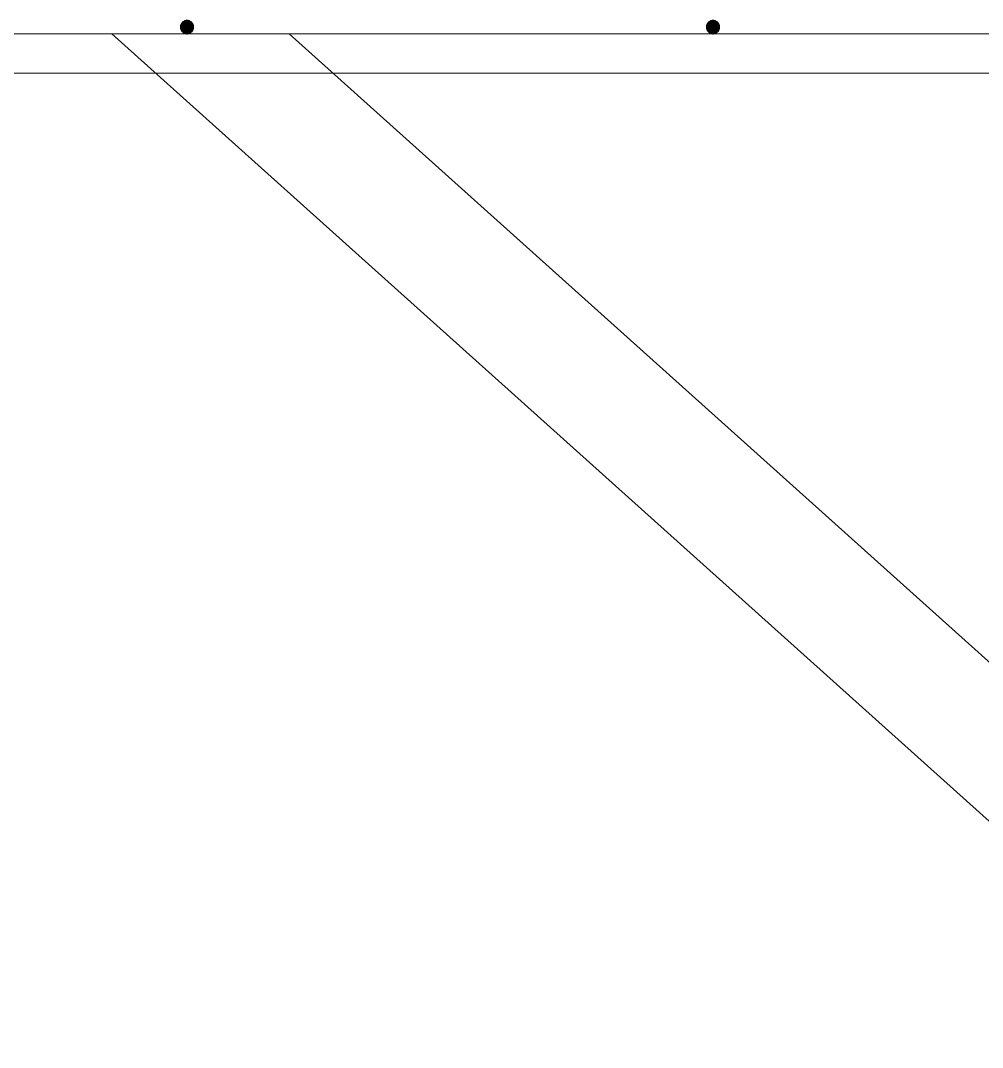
# Model space of a CAD drawing. Header units: centimetres. Extents: x 402 to 3875, y 442 to 2267.
# Drawn here: x 1941 to 2306.8, y 1688.1 to 2078.7 of the extents above; entities that cross this region are included whole.
import ezdxf

# ---------------------------------------------------------------- set-up
doc = ezdxf.new("R2010")
doc.units = ezdxf.units.CM
doc.layers.add('Columns of the Existing Mesh Walls', color=250, linetype='Continuous')
doc.layers.add('Drain', color=250, linetype='Continuous')

# ---------------------------------------------------------------- blocks, each defined once
blk = doc.blocks.new('Group_1')
at = {"layer": 'Columns of the Existing Mesh Walls', "lineweight": 20}
for p, q in [((61.6, 1804.27, 190), (61.06, 1803.46, 190)), ((61.6, 1804.27), (61.06, 1803.46)), ((61.06, 1803.46), (61.6, 1804.27, 190)), ((61.67, 1804.33, 190), (61.53, 1804.2, 190)), ((62.41, 1804.81, 190), (61.6, 1804.27, 190)), ((62.41, 1804.81), (61.6, 1804.27)), ((61.6, 1804.27), (62.41, 1804.81, 190)), ((61.6, 1804.27, 190), (61.6, 1804.27)), ((61.81, 1804.45, 190), (61.67, 1804.33, 190)), ((61.96, 1804.57, 190), (61.81, 1804.45, 190)), ((62.12, 1804.67, 190), (61.96, 1804.57, 190)), ((62.28, 1804.75, 190), (62.12, 1804.67, 190)), ((62.45, 1804.83, 190), (62.28, 1804.75, 190)), ((63.37, 1805, 190), (62.41, 1804.81, 190)), ((63.37, 1805), (62.41, 1804.81)), ((62.41, 1804.81), (63.37, 1805, 190)), ((62.41, 1804.81, 190), (62.41, 1804.81)), ((62.63, 1804.89, 190), (62.45, 1804.83, 190)), ((62.81, 1804.94, 190), (62.63, 1804.89, 190)), ((62.99, 1804.97, 190), (62.81, 1804.94, 190)), ((63.18, 1804.99, 190), (62.99, 1804.97, 190)), ((63.37, 1805, 190), (63.18, 1804.99, 190)), ((64.32, 1804.81, 190), (63.37, 1805, 190)), ((63.37, 1805, 190), (63.37, 1805)), ((64.32, 1804.81), (63.37, 1805)), ((63.37, 1805), (64.32, 1804.81, 190)), ((63.55, 1804.99, 190), (63.37, 1805, 190)), ((63.74, 1804.97, 190), (63.55, 1804.99, 190)), ((63.92, 1804.94, 190), (63.74, 1804.97, 190)), ((64.1, 1804.89, 190), (63.92, 1804.94, 190)), ((64.28, 1804.83, 190), (64.1, 1804.89, 190)), ((64.45, 1804.75, 190), (64.28, 1804.83, 190)), ((65.13, 1804.27, 190), (64.32, 1804.81, 190)), ((65.13, 1804.27), (64.32, 1804.81)), ((64.32, 1804.81), (65.13, 1804.27, 190)), ((64.32, 1804.81, 190), (64.32, 1804.81)), ((64.62, 1804.67, 190), (64.45, 1804.75, 190)), ((64.77, 1804.57, 190), (64.62, 1804.67, 190)), ((64.93, 1804.45, 190), (64.77, 1804.57, 190)), ((65.07, 1804.33, 190), (64.93, 1804.45, 190)), ((65.2, 1804.2, 190), (65.07, 1804.33, 190)), ((65.68, 1803.46, 190), (65.13, 1804.27, 190)), ((65.13, 1804.27, 190), (65.13, 1804.27)), ((65.68, 1803.46), (65.13, 1804.27)), ((65.13, 1804.27), (65.68, 1803.46, 190)), ((61.06, 1803.46, 190), (60.87, 1802.5, 190)), ((61.06, 1803.46), (60.87, 1802.5)), ((60.87, 1802.5), (61.06, 1803.46, 190)), ((60.89, 1802.87, 190), (60.87, 1802.69, 190)), ((60.87, 1802.69, 190), (60.87, 1802.5, 190)), ((60.87, 1802.5, 190), (61.06, 1801.54, 190)), ((60.87, 1802.5, 190), (60.87, 1802.5)), ((60.87, 1802.5), (61.06, 1801.54)), ((61.06, 1801.54), (60.87, 1802.5, 190)), ((60.87, 1802.5, 190), (60.87, 1802.31, 190)), ((60.87, 1802.31, 190), (60.89, 1802.13, 190)), ((60.93, 1803.06, 190), (60.89, 1802.87, 190)), ((60.89, 1802.13, 190), (60.93, 1801.94, 190)), ((60.98, 1803.24, 190), (60.93, 1803.06, 190)), ((60.93, 1801.94, 190), (60.98, 1801.76, 190)), ((61.04, 1803.41, 190), (60.98, 1803.24, 190)), ((60.98, 1801.76, 190), (61.04, 1801.59, 190)), ((61.11, 1803.58, 190), (61.04, 1803.41, 190)), ((61.04, 1801.59, 190), (61.11, 1801.42, 190)), ((61.06, 1803.46, 190), (61.06, 1803.46)), ((61.06, 1801.54, 190), (61.6, 1800.73, 190)), ((61.06, 1801.54, 190), (61.06, 1801.54)), ((61.06, 1801.54), (61.6, 1800.73)), ((61.6, 1800.73), (61.06, 1801.54, 190)), ((61.2, 1803.75, 190), (61.11, 1803.58, 190)), ((61.11, 1801.42, 190), (61.2, 1801.25, 190)), ((61.3, 1803.91, 190), (61.2, 1803.75, 190)), ((61.2, 1801.25, 190), (61.3, 1801.09, 190)), ((61.41, 1804.06, 190), (61.3, 1803.91, 190)), ((61.3, 1801.09, 190), (61.41, 1800.94, 190)), ((61.53, 1804.2, 190), (61.41, 1804.06, 190)), ((61.41, 1800.94, 190), (61.53, 1800.8, 190)), ((61.53, 1800.8, 190), (61.67, 1800.67, 190)), ((61.6, 1800.73, 190), (62.41, 1800.19, 190)), ((61.6, 1800.73, 190), (61.6, 1800.73)), ((61.6, 1800.73), (62.41, 1800.19)), ((62.41, 1800.19), (61.6, 1800.73, 190)), ((61.67, 1800.67, 190), (61.81, 1800.55, 190)), ((61.81, 1800.55, 190), (61.96, 1800.43, 190)), ((61.96, 1800.43, 190), (62.12, 1800.33, 190)), ((62.12, 1800.33, 190), (62.28, 1800.25, 190)), ((64.32, 1800.19, 190), (65.13, 1800.73, 190)), ((64.32, 1800.19), (65.13, 1800.73)), ((65.13, 1800.73), (64.32, 1800.19, 190)), ((64.45, 1800.25, 190), (64.62, 1800.33, 190)), ((64.62, 1800.33, 190), (64.77, 1800.43, 190)), ((64.77, 1800.43, 190), (64.93, 1800.55, 190)), ((64.93, 1800.55, 190), (65.07, 1800.67, 190)), ((65.07, 1800.67, 190), (65.2, 1800.8, 190)), ((65.13, 1800.73, 190), (65.68, 1801.54, 190)), ((65.13, 1800.73), (65.68, 1801.54)), ((65.68, 1801.54), (65.13, 1800.73, 190)), ((65.13, 1800.73, 190), (65.13, 1800.73)), ((65.32, 1804.06, 190), (65.2, 1804.2, 190)), ((65.2, 1800.8, 190), (65.32, 1800.94, 190)), ((65.43, 1803.91, 190), (65.32, 1804.06, 190)), ((65.32, 1800.94, 190), (65.43, 1801.09, 190)), ((65.53, 1803.75, 190), (65.43, 1803.91, 190)), ((65.43, 1801.09, 190), (65.53, 1801.25, 190)), ((65.62, 1803.58, 190), (65.53, 1803.75, 190)), ((65.53, 1801.25, 190), (65.62, 1801.42, 190)), ((65.69, 1803.41, 190), (65.62, 1803.58, 190)), ((65.62, 1801.42, 190), (65.69, 1801.59, 190)), ((65.87, 1802.5, 190), (65.68, 1803.46, 190)), ((65.87, 1802.5), (65.68, 1803.46)), ((65.68, 1803.46), (65.87, 1802.5, 190)), ((65.68, 1803.46, 190), (65.68, 1803.46)), ((65.68, 1801.54, 190), (65.87, 1802.5, 190)), ((65.68, 1801.54), (65.87, 1802.5)), ((65.87, 1802.5), (65.68, 1801.54, 190)), ((65.68, 1801.54, 190), (65.68, 1801.54)), ((65.76, 1803.24, 190), (65.69, 1803.41, 190)), ((65.69, 1801.59, 190), (65.76, 1801.76, 190)), ((65.8, 1803.06, 190), (65.76, 1803.24, 190)), ((65.76, 1801.76, 190), (65.8, 1801.94, 190)), ((65.84, 1802.87, 190), (65.8, 1803.06, 190)), ((65.8, 1801.94, 190), (65.84, 1802.13, 190)), ((65.86, 1802.69, 190), (65.84, 1802.87, 190)), ((65.84, 1802.13, 190), (65.86, 1802.31, 190)), ((65.87, 1802.5, 190), (65.86, 1802.69, 190)), ((65.86, 1802.31, 190), (65.87, 1802.5, 190)), ((65.87, 1802.5, 190), (65.87, 1802.5)), ((62.28, 1800.25, 190), (62.45, 1800.17, 190)), ((62.41, 1800.19, 190), (63.37, 1800, 190)), ((62.41, 1800.19, 190), (62.41, 1800.19)), ((62.41, 1800.19), (63.37, 1800)), ((63.37, 1800), (62.41, 1800.19, 190)), ((62.45, 1800.17, 190), (62.63, 1800.11, 190)), ((62.63, 1800.11, 190), (62.81, 1800.06, 190)), ((62.81, 1800.06, 190), (62.99, 1800.03, 190)), ((62.99, 1800.03, 190), (63.18, 1800.01, 190)), ((63.18, 1800.01, 190), (63.37, 1800, 190)), ((63.37, 1800, 190), (64.32, 1800.19, 190)), ((63.37, 1800), (64.32, 1800.19)), ((64.32, 1800.19), (63.37, 1800, 190)), ((63.37, 1800, 190), (63.55, 1800.01, 190)), ((63.37, 1800, 190), (63.37, 1800)), ((63.55, 1800.01, 190), (63.74, 1800.03, 190)), ((63.74, 1800.03, 190), (63.92, 1800.06, 190)), ((63.92, 1800.06, 190), (64.1, 1800.11, 190)), ((64.1, 1800.11, 190), (64.28, 1800.17, 190)), ((64.28, 1800.17, 190), (64.45, 1800.25, 190)), ((64.32, 1800.19, 190), (64.32, 1800.19)), ((61.06, 1603.46, 190), (60.87, 1602.5, 190)), ((61.06, 1603.46), (60.87, 1602.5)), ((60.87, 1602.5), (61.06, 1603.46, 190)), ((60.89, 1602.87, 190), (60.87, 1602.69, 190)), ((60.87, 1602.69, 190), (60.87, 1602.5, 190)), ((60.87, 1602.5, 190), (61.06, 1601.54, 190)), ((60.87, 1602.5, 190), (60.87, 1602.5)), ((60.87, 1602.5), (61.06, 1601.54)), ((61.06, 1601.54), (60.87, 1602.5, 190)), ((60.87, 1602.5, 190), (60.87, 1602.31, 190)), ((60.87, 1602.31, 190), (60.89, 1602.13, 190)), ((60.93, 1603.06, 190), (60.89, 1602.87, 190)), ((60.89, 1602.13, 190), (60.93, 1601.94, 190)), ((60.98, 1603.24, 190), (60.93, 1603.06, 190)), ((60.93, 1601.94, 190), (60.98, 1601.76, 190)), ((61.04, 1603.41, 190), (60.98, 1603.24, 190)), ((60.98, 1601.76, 190), (61.04, 1601.59, 190)), ((61.11, 1603.58, 190), (61.04, 1603.41, 190)), ((61.04, 1601.59, 190), (61.11, 1601.42, 190)), ((61.6, 1604.27, 190), (61.06, 1603.46, 190)), ((61.6, 1604.27), (61.06, 1603.46)), ((61.06, 1603.46), (61.6, 1604.27, 190)), ((61.06, 1603.46, 190), (61.06, 1603.46)), ((61.06, 1601.54, 190), (61.6, 1600.73, 190)), ((61.06, 1601.54, 190), (61.06, 1601.54)), ((61.06, 1601.54), (61.6, 1600.73)), ((61.6, 1600.73), (61.06, 1601.54, 190)), ((61.2, 1603.75, 190), (61.11, 1603.58, 190)), ((61.11, 1601.42, 190), (61.2, 1601.25, 190)), ((61.3, 1603.91, 190), (61.2, 1603.75, 190)), ((61.2, 1601.25, 190), (61.3, 1601.09, 190)), ((61.41, 1604.06, 190), (61.3, 1603.91, 190)), ((61.53, 1604.2, 190), (61.41, 1604.06, 190)), ((61.67, 1604.33, 190), (61.53, 1604.2, 190)), ((62.41, 1604.81, 190), (61.6, 1604.27, 190)), ((62.41, 1604.81), (61.6, 1604.27)), ((61.6, 1604.27), (62.41, 1604.81, 190)), ((61.6, 1604.27, 190), (61.6, 1604.27)), ((61.81, 1604.45, 190), (61.67, 1604.33, 190)), ((61.96, 1604.57, 190), (61.81, 1604.45, 190)), ((62.12, 1604.67, 190), (61.96, 1604.57, 190)), ((62.28, 1604.75, 190), (62.12, 1604.67, 190)), ((62.45, 1604.83, 190), (62.28, 1604.75, 190)), ((63.37, 1605, 190), (62.41, 1604.81, 190)), ((63.37, 1605), (62.41, 1604.81)), ((62.41, 1604.81), (63.37, 1605, 190)), ((62.41, 1604.81, 190), (62.41, 1604.81)), ((62.63, 1604.89, 190), (62.45, 1604.83, 190)), ((62.81, 1604.94, 190), (62.63, 1604.89, 190)), ((62.99, 1604.97, 190), (62.81, 1604.94, 190)), ((63.18, 1604.99, 190), (62.99, 1604.97, 190)), ((63.37, 1605, 190), (63.18, 1604.99, 190)), ((64.32, 1604.81, 190), (63.37, 1605, 190)), ((63.37, 1605, 190), (63.37, 1605)), ((64.32, 1604.81), (63.37, 1605)), ((63.37, 1605), (64.32, 1604.81, 190)), ((63.55, 1604.99, 190), (63.37, 1605, 190)), ((63.74, 1604.97, 190), (63.55, 1604.99, 190)), ((63.92, 1604.94, 190), (63.74, 1604.97, 190)), ((64.1, 1604.89, 190), (63.92, 1604.94, 190)), ((64.28, 1604.83, 190), (64.1, 1604.89, 190)), ((64.45, 1604.75, 190), (64.28, 1604.83, 190)), ((65.13, 1604.27, 190), (64.32, 1604.81, 190)), ((65.13, 1604.27), (64.32, 1604.81)), ((64.32, 1604.81), (65.13, 1604.27, 190)), ((64.32, 1604.81, 190), (64.32, 1604.81)), ((64.62, 1604.67, 190), (64.45, 1604.75, 190)), ((64.77, 1604.57, 190), (64.62, 1604.67, 190)), ((64.93, 1604.45, 190), (64.77, 1604.57, 190)), ((65.07, 1604.33, 190), (64.93, 1604.45, 190)), ((65.2, 1604.2, 190), (65.07, 1604.33, 190)), ((65.68, 1603.46, 190), (65.13, 1604.27, 190)), ((65.13, 1604.27, 190), (65.13, 1604.27)), ((65.68, 1603.46), (65.13, 1604.27)), ((65.13, 1604.27), (65.68, 1603.46, 190)), ((65.13, 1600.73, 190), (65.68, 1601.54, 190)), ((65.13, 1600.73), (65.68, 1601.54)), ((65.68, 1601.54), (65.13, 1600.73, 190)), ((65.32, 1604.06, 190), (65.2, 1604.2, 190)), ((65.43, 1603.91, 190), (65.32, 1604.06, 190)), ((65.53, 1603.75, 190), (65.43, 1603.91, 190)), ((65.43, 1601.09, 190), (65.53, 1601.25, 190)), ((65.62, 1603.58, 190), (65.53, 1603.75, 190)), ((65.53, 1601.25, 190), (65.62, 1601.42, 190)), ((65.69, 1603.41, 190), (65.62, 1603.58, 190)), ((65.62, 1601.42, 190), (65.69, 1601.59, 190)), ((65.87, 1602.5, 190), (65.68, 1603.46, 190)), ((65.87, 1602.5), (65.68, 1603.46)), ((65.68, 1603.46), (65.87, 1602.5, 190)), ((65.68, 1603.46, 190), (65.68, 1603.46)), ((65.68, 1601.54, 190), (65.87, 1602.5, 190)), ((65.68, 1601.54), (65.87, 1602.5)), ((65.87, 1602.5), (65.68, 1601.54, 190)), ((65.68, 1601.54, 190), (65.68, 1601.54)), ((65.76, 1603.24, 190), (65.69, 1603.41, 190)), ((65.69, 1601.59, 190), (65.76, 1601.76, 190)), ((65.8, 1603.06, 190), (65.76, 1603.24, 190)), ((65.76, 1601.76, 190), (65.8, 1601.94, 190)), ((65.84, 1602.87, 190), (65.8, 1603.06, 190)), ((65.8, 1601.94, 190), (65.84, 1602.13, 190)), ((65.86, 1602.69, 190), (65.84, 1602.87, 190)), ((65.84, 1602.13, 190), (65.86, 1602.31, 190)), ((65.87, 1602.5, 190), (65.86, 1602.69, 190)), ((65.86, 1602.31, 190), (65.87, 1602.5, 190)), ((65.87, 1602.5, 190), (65.87, 1602.5)), ((61.3, 1601.09, 190), (61.41, 1600.94, 190)), ((61.41, 1600.94, 190), (61.53, 1600.8, 190)), ((61.53, 1600.8, 190), (61.67, 1600.67, 190)), ((61.6, 1600.73, 190), (62.41, 1600.19, 190)), ((61.6, 1600.73, 190), (61.6, 1600.73)), ((61.6, 1600.73), (62.41, 1600.19)), ((62.41, 1600.19), (61.6, 1600.73, 190)), ((61.67, 1600.67, 190), (61.81, 1600.55, 190)), ((61.81, 1600.55, 190), (61.96, 1600.43, 190)), ((61.96, 1600.43, 190), (62.12, 1600.33, 190)), ((62.12, 1600.33, 190), (62.28, 1600.25, 190)), ((62.28, 1600.25, 190), (62.45, 1600.17, 190)), ((62.41, 1600.19, 190), (63.37, 1600, 190)), ((62.41, 1600.19, 190), (62.41, 1600.19)), ((62.41, 1600.19), (63.37, 1600)), ((63.37, 1600), (62.41, 1600.19, 190)), ((62.45, 1600.17, 190), (62.63, 1600.11, 190)), ((62.63, 1600.11, 190), (62.81, 1600.06, 190)), ((62.81, 1600.06, 190), (62.99, 1600.03, 190)), ((62.99, 1600.03, 190), (63.18, 1600.01, 190)), ((63.18, 1600.01, 190), (63.37, 1600, 190)), ((63.37, 1600, 190), (64.32, 1600.19, 190)), ((63.37, 1600), (64.32, 1600.19)), ((64.32, 1600.19), (63.37, 1600, 190)), ((63.37, 1600, 190), (63.55, 1600.01, 190)), ((63.37, 1600, 190), (63.37, 1600)), ((63.55, 1600.01, 190), (63.74, 1600.03, 190)), ((63.74, 1600.03, 190), (63.92, 1600.06, 190)), ((63.92, 1600.06, 190), (64.1, 1600.11, 190)), ((64.1, 1600.11, 190), (64.28, 1600.17, 190)), ((64.28, 1600.17, 190), (64.45, 1600.25, 190)), ((64.32, 1600.19, 190), (65.13, 1600.73, 190)), ((64.32, 1600.19), (65.13, 1600.73)), ((65.13, 1600.73), (64.32, 1600.19, 190)), ((64.32, 1600.19, 190), (64.32, 1600.19)), ((64.45, 1600.25, 190), (64.62, 1600.33, 190)), ((64.62, 1600.33, 190), (64.77, 1600.43, 190)), ((64.77, 1600.43, 190), (64.93, 1600.55, 190)), ((64.93, 1600.55, 190), (65.07, 1600.67, 190)), ((65.07, 1600.67, 190), (65.2, 1600.8, 190)), ((65.13, 1600.73, 190), (65.13, 1600.73)), ((65.2, 1600.8, 190), (65.32, 1600.94, 190)), ((65.32, 1600.94, 190), (65.43, 1601.09, 190))]:
    blk.add_line(p, q, dxfattribs=at)
at = {"layer": 'Columns of the Existing Mesh Walls', "color": 250, "lineweight": 20}
for points in [[(65.87, 2742.5, 0), (65.87, 2.5, 0)], [(80.87, 2742.5, 0), (80.87, 2.5, 0)]]:
    blk.add_polyline3d(points, dxfattribs=at)
at = {"layer": 'Columns of the Existing Mesh Walls', "lineweight": 20}
for points in [[(65.87, 1802.5, 190), (65.82, 1802.95, 190), (65.69, 1803.42, 190), (65.46, 1803.87, 190), (65.13, 1804.27, 190), (64.73, 1804.59, 190), (64.29, 1804.82, 190), (63.82, 1804.96, 190), (63.37, 1805, 190), (62.91, 1804.96, 190), (62.45, 1804.82, 190), (62, 1804.59, 190), (61.6, 1804.27, 190), (61.27, 1803.87, 190), (61.04, 1803.42, 190), (60.91, 1802.95, 190), (60.87, 1802.5, 190), (60.91, 1802.05, 190), (61.04, 1801.58, 190), (61.27, 1801.13, 190), (61.6, 1800.73, 190), (62, 1800.41, 190), (62.45, 1800.18, 190), (62.91, 1800.04, 190), (63.37, 1800, 190), (63.82, 1800.04, 190), (64.29, 1800.18, 190), (64.73, 1800.41, 190), (65.13, 1800.73, 190), (65.46, 1801.13, 190), (65.69, 1801.58, 190), (65.82, 1802.05, 190), (65.87, 1802.5, 190)], [(65.87, 1602.5, 190), (65.82, 1602.95, 190), (65.69, 1603.42, 190), (65.46, 1603.87, 190), (65.13, 1604.27, 190), (64.73, 1604.59, 190), (64.29, 1604.82, 190), (63.82, 1604.96, 190), (63.37, 1605, 190), (62.91, 1604.96, 190), (62.45, 1604.82, 190), (62, 1604.59, 190), (61.6, 1604.27, 190), (61.27, 1603.87, 190), (61.04, 1603.42, 190), (60.91, 1602.95, 190), (60.87, 1602.5, 190), (60.91, 1602.05, 190), (61.04, 1601.58, 190), (61.27, 1601.13, 190), (61.6, 1600.73, 190), (62, 1600.41, 190), (62.45, 1600.18, 190), (62.91, 1600.04, 190), (63.37, 1600, 190), (63.82, 1600.04, 190), (64.29, 1600.18, 190), (64.73, 1600.41, 190), (65.13, 1600.73, 190), (65.46, 1601.13, 190), (65.69, 1601.58, 190), (65.82, 1602.05, 190), (65.87, 1602.5, 190)]]:
    blk.add_polyline3d(points, close=True, dxfattribs=at)
at = {"layer": 'Drain', "lineweight": 5}
for points in [[(65.87, 1641.29, 0), (1689.79, 3450.49, 0)], [(65.87, 1573.92, 0), (1620.83, 3306.29, 0)]]:
    blk.add_polyline3d(points, dxfattribs=at)
at = {"layer": 'Columns of the Existing Mesh Walls', "lineweight": 20}
mesh = blk.add_polyface(dxfattribs=at)
corners = [(61.06, 1801.54, 190), (61.06, 1803.46, 190), (60.87, 1802.5, 190), (61.6, 1800.73, 190), (61.6, 1804.27, 190), (62.41, 1800.19, 190), (62.41, 1804.81, 190), (63.37, 1800, 190), (63.37, 1805, 190), (64.32, 1800.19, 190), (64.32, 1804.81, 190), (65.13, 1800.73, 190), (65.13, 1804.27, 190), (65.68, 1801.54, 190), (65.68, 1803.46, 190), (65.87, 1802.5, 190)]
mesh.append_faces([[corners[k] for k in face] for face in [(0, 1, 2), (14, 13, 15)]], dxfattribs={"vtx0": -1})
mesh.append_faces([[corners[k] for k in face] for face in [(1, 3, 4), (4, 5, 6), (6, 7, 8), (8, 9, 10), (10, 11, 12), (12, 13, 14)]], dxfattribs={"vtx0": -1, "vtx1": -1})
mesh.append_faces([[corners[k] for k in face] for face in [(1, 0, 3), (4, 3, 5), (6, 5, 7), (8, 7, 9), (10, 9, 11), (12, 11, 13)]], dxfattribs={"vtx0": -1, "vtx2": -1})
mesh = blk.add_polyface(dxfattribs=at)
corners = [(61.06, 1803.46), (61.06, 1801.54), (60.87, 1802.5), (61.6, 1804.27), (61.6, 1800.73), (62.41, 1804.81), (62.41, 1800.19), (63.37, 1805), (63.37, 1800), (64.32, 1804.81), (64.32, 1800.19), (65.13, 1804.27), (65.13, 1800.73), (65.68, 1803.46), (65.68, 1801.54), (65.87, 1802.5)]
mesh.append_faces([[corners[k] for k in face] for face in [(0, 1, 2), (14, 13, 15)]], dxfattribs={"vtx0": -1})
mesh.append_faces([[corners[k] for k in face] for face in [(1, 3, 4), (4, 5, 6), (6, 7, 8), (8, 9, 10), (10, 11, 12), (12, 13, 14)]], dxfattribs={"vtx0": -1, "vtx1": -1})
mesh.append_faces([[corners[k] for k in face] for face in [(1, 0, 3), (4, 3, 5), (6, 5, 7), (8, 7, 9), (10, 9, 11), (12, 11, 13)]], dxfattribs={"vtx0": -1, "vtx2": -1})
at = {"layer": 'Columns of the Existing Mesh Walls', "lineweight": 25}
mesh = blk.add_polyface(dxfattribs=at)
corners = [(60.87, 1802.31, 190), (60.87, 1802.69, 190), (60.87, 1802.5, 190), (60.89, 1802.13, 190), (60.89, 1802.87, 190), (60.93, 1801.94, 190), (60.93, 1803.06, 190), (60.98, 1801.76, 190), (60.98, 1803.24, 190), (61.04, 1801.59, 190), (61.04, 1803.41, 190), (61.11, 1801.42, 190), (61.11, 1803.58, 190), (61.2, 1801.25, 190), (61.2, 1803.75, 190), (61.3, 1801.09, 190), (61.3, 1803.91, 190), (61.41, 1800.94, 190), (61.41, 1804.06, 190), (61.53, 1800.8, 190), (61.53, 1804.2, 190), (61.67, 1800.67, 190), (61.67, 1804.33, 190), (61.81, 1800.55, 190), (61.81, 1804.45, 190), (61.96, 1800.43, 190), (61.96, 1804.57, 190), (62.12, 1800.33, 190), (62.12, 1804.67, 190), (62.28, 1800.25, 190), (62.28, 1804.75, 190), (62.45, 1800.17, 190), (62.45, 1804.83, 190), (62.63, 1800.11, 190), (62.63, 1804.89, 190), (62.81, 1800.06, 190), (62.81, 1804.94, 190), (62.99, 1800.03, 190), (62.99, 1804.97, 190), (63.18, 1800.01, 190), (63.18, 1804.99, 190), (63.37, 1800, 190), (63.37, 1805, 190), (63.55, 1800.01, 190), (63.55, 1804.99, 190), (63.74, 1800.03, 190), (63.74, 1804.97, 190), (63.92, 1800.06, 190), (63.92, 1804.94, 190), (64.1, 1800.11, 190), (64.1, 1804.89, 190), (64.28, 1800.17, 190), (64.28, 1804.83, 190), (64.45, 1800.25, 190), (64.45, 1804.75, 190), (64.62, 1800.33, 190), (64.62, 1804.67, 190), (64.77, 1800.43, 190), (64.77, 1804.57, 190), (64.93, 1800.55, 190), (64.93, 1804.45, 190), (65.07, 1800.67, 190), (65.07, 1804.33, 190), (65.2, 1800.8, 190), (65.2, 1804.2, 190), (65.32, 1800.94, 190), (65.32, 1804.06, 190), (65.43, 1801.09, 190), (65.43, 1803.91, 190), (65.53, 1801.25, 190), (65.53, 1803.75, 190), (65.62, 1801.42, 190), (65.62, 1803.58, 190), (65.69, 1801.59, 190), (65.69, 1803.41, 190), (65.76, 1801.76, 190), (65.76, 1803.24, 190), (65.8, 1801.94, 190), (65.8, 1803.06, 190), (65.84, 1802.13, 190), (65.84, 1802.87, 190), (65.86, 1802.31, 190), (65.86, 1802.69, 190), (65.87, 1802.5, 190)]
mesh.append_faces([[corners[k] for k in face] for face in [(0, 1, 2), (82, 81, 83)]], dxfattribs={"vtx0": -1})
mesh.append_faces([[corners[k] for k in face] for face in [(1, 3, 4), (4, 5, 6), (6, 7, 8), (8, 9, 10), (10, 11, 12), (12, 13, 14), (14, 15, 16), (16, 17, 18), (18, 19, 20), (20, 21, 22), (22, 23, 24), (24, 25, 26), (26, 27, 28), (28, 29, 30), (30, 31, 32), (32, 33, 34), (34, 35, 36), (36, 37, 38), (38, 39, 40), (40, 41, 42), (42, 43, 44), (44, 45, 46), (46, 47, 48), (48, 49, 50), (50, 51, 52), (52, 53, 54), (54, 55, 56), (56, 57, 58), (58, 59, 60), (60, 61, 62), (62, 63, 64), (64, 65, 66), (66, 67, 68), (68, 69, 70), (70, 71, 72), (72, 73, 74), (74, 75, 76), (76, 77, 78), (78, 79, 80), (80, 81, 82)]], dxfattribs={"vtx0": -1, "vtx1": -1})
mesh.append_faces([[corners[k] for k in face] for face in [(1, 0, 3), (4, 3, 5), (6, 5, 7), (8, 7, 9), (10, 9, 11), (12, 11, 13), (14, 13, 15), (16, 15, 17), (18, 17, 19), (20, 19, 21), (22, 21, 23), (24, 23, 25), (26, 25, 27), (28, 27, 29), (30, 29, 31), (32, 31, 33), (34, 33, 35), (36, 35, 37), (38, 37, 39), (40, 39, 41), (42, 41, 43), (44, 43, 45), (46, 45, 47), (48, 47, 49), (50, 49, 51), (52, 51, 53), (54, 53, 55), (56, 55, 57), (58, 57, 59), (60, 59, 61), (62, 61, 63), (64, 63, 65), (66, 65, 67), (68, 67, 69), (70, 69, 71), (72, 71, 73), (74, 73, 75), (76, 75, 77), (78, 77, 79), (80, 79, 81)]], dxfattribs={"vtx0": -1, "vtx2": -1})
at = {"layer": 'Columns of the Existing Mesh Walls', "lineweight": 20}
mesh = blk.add_polyface(dxfattribs=at)
corners = [(61.6, 1804.27), (61.06, 1803.46), (61.6, 1804.27, 190)]
mesh.append_faces([[corners[k] for k in face] for face in [(0, 1, 2)]])
mesh = blk.add_polyface(dxfattribs=at)
corners = [(61.6, 1804.27, 190), (61.06, 1803.46), (61.06, 1803.46, 190)]
mesh.append_faces([[corners[k] for k in face] for face in [(0, 1, 2)]])
mesh = blk.add_polyface(dxfattribs=at)
corners = [(62.41, 1804.81, 190), (62.41, 1804.81), (61.6, 1804.27)]
mesh.append_faces([[corners[k] for k in face] for face in [(0, 1, 2)]])
mesh = blk.add_polyface(dxfattribs=at)
corners = [(62.41, 1804.81, 190), (61.6, 1804.27), (61.6, 1804.27, 190)]
mesh.append_faces([[corners[k] for k in face] for face in [(0, 1, 2)]])
mesh = blk.add_polyface(dxfattribs=at)
corners = [(63.37, 1805, 190), (63.37, 1805), (62.41, 1804.81)]
mesh.append_faces([[corners[k] for k in face] for face in [(0, 1, 2)]])
mesh = blk.add_polyface(dxfattribs=at)
corners = [(63.37, 1805, 190), (62.41, 1804.81), (62.41, 1804.81, 190)]
mesh.append_faces([[corners[k] for k in face] for face in [(0, 1, 2)]])
mesh = blk.add_polyface(dxfattribs=at)
corners = [(64.32, 1804.81, 190), (64.32, 1804.81), (63.37, 1805)]
mesh.append_faces([[corners[k] for k in face] for face in [(0, 1, 2)]])
mesh = blk.add_polyface(dxfattribs=at)
corners = [(64.32, 1804.81, 190), (63.37, 1805), (63.37, 1805, 190)]
mesh.append_faces([[corners[k] for k in face] for face in [(0, 1, 2)]])
mesh = blk.add_polyface(dxfattribs=at)
corners = [(65.13, 1804.27, 190), (65.13, 1804.27), (64.32, 1804.81)]
mesh.append_faces([[corners[k] for k in face] for face in [(0, 1, 2)]])
mesh = blk.add_polyface(dxfattribs=at)
corners = [(65.13, 1804.27, 190), (64.32, 1804.81), (64.32, 1804.81, 190)]
mesh.append_faces([[corners[k] for k in face] for face in [(0, 1, 2)]])
mesh = blk.add_polyface(dxfattribs=at)
corners = [(65.13, 1804.27), (65.68, 1803.46, 190), (65.68, 1803.46)]
mesh.append_faces([[corners[k] for k in face] for face in [(0, 1, 2)]])
mesh = blk.add_polyface(dxfattribs=at)
corners = [(65.13, 1804.27, 190), (65.68, 1803.46, 190), (65.13, 1804.27)]
mesh.append_faces([[corners[k] for k in face] for face in [(0, 1, 2)]])
mesh = blk.add_polyface(dxfattribs=at)
corners = [(61.06, 1803.46), (60.87, 1802.5), (61.06, 1803.46, 190)]
mesh.append_faces([[corners[k] for k in face] for face in [(0, 1, 2)]])
mesh = blk.add_polyface(dxfattribs=at)
corners = [(61.06, 1803.46, 190), (60.87, 1802.5), (60.87, 1802.5, 190)]
mesh.append_faces([[corners[k] for k in face] for face in [(0, 1, 2)]])
mesh = blk.add_polyface(dxfattribs=at)
corners = [(60.87, 1802.5), (61.06, 1801.54), (60.87, 1802.5, 190)]
mesh.append_faces([[corners[k] for k in face] for face in [(0, 1, 2)]])
mesh = blk.add_polyface(dxfattribs=at)
corners = [(60.87, 1802.5, 190), (61.06, 1801.54), (61.06, 1801.54, 190)]
mesh.append_faces([[corners[k] for k in face] for face in [(0, 1, 2)]])
mesh = blk.add_polyface(dxfattribs=at)
corners = [(61.06, 1801.54), (61.6, 1800.73), (61.06, 1801.54, 190)]
mesh.append_faces([[corners[k] for k in face] for face in [(0, 1, 2)]])
mesh = blk.add_polyface(dxfattribs=at)
corners = [(61.06, 1801.54, 190), (61.6, 1800.73), (61.6, 1800.73, 190)]
mesh.append_faces([[corners[k] for k in face] for face in [(0, 1, 2)]])
mesh = blk.add_polyface(dxfattribs=at)
corners = [(61.6, 1800.73, 190), (61.6, 1800.73), (62.41, 1800.19)]
mesh.append_faces([[corners[k] for k in face] for face in [(0, 1, 2)]])
mesh = blk.add_polyface(dxfattribs=at)
corners = [(61.6, 1800.73, 190), (62.41, 1800.19), (62.41, 1800.19, 190)]
mesh.append_faces([[corners[k] for k in face] for face in [(0, 1, 2)]])
mesh = blk.add_polyface(dxfattribs=at)
corners = [(64.32, 1800.19, 190), (64.32, 1800.19), (65.13, 1800.73)]
mesh.append_faces([[corners[k] for k in face] for face in [(0, 1, 2)]])
mesh = blk.add_polyface(dxfattribs=at)
corners = [(64.32, 1800.19, 190), (65.13, 1800.73), (65.13, 1800.73, 190)]
mesh.append_faces([[corners[k] for k in face] for face in [(0, 1, 2)]])
mesh = blk.add_polyface(dxfattribs=at)
corners = [(65.68, 1801.54), (65.13, 1800.73, 190), (65.13, 1800.73)]
mesh.append_faces([[corners[k] for k in face] for face in [(0, 1, 2)]])
mesh = blk.add_polyface(dxfattribs=at)
corners = [(65.68, 1801.54, 190), (65.13, 1800.73, 190), (65.68, 1801.54)]
mesh.append_faces([[corners[k] for k in face] for face in [(0, 1, 2)]])
mesh = blk.add_polyface(dxfattribs=at)
corners = [(65.68, 1803.46), (65.87, 1802.5, 190), (65.87, 1802.5)]
mesh.append_faces([[corners[k] for k in face] for face in [(0, 1, 2)]])
mesh = blk.add_polyface(dxfattribs=at)
corners = [(65.68, 1803.46, 190), (65.87, 1802.5, 190), (65.68, 1803.46)]
mesh.append_faces([[corners[k] for k in face] for face in [(0, 1, 2)]])
mesh = blk.add_polyface(dxfattribs=at)
corners = [(65.87, 1802.5), (65.68, 1801.54, 190), (65.68, 1801.54)]
mesh.append_faces([[corners[k] for k in face] for face in [(0, 1, 2)]])
mesh = blk.add_polyface(dxfattribs=at)
corners = [(65.87, 1802.5, 190), (65.68, 1801.54, 190), (65.87, 1802.5)]
mesh.append_faces([[corners[k] for k in face] for face in [(0, 1, 2)]])
mesh = blk.add_polyface(dxfattribs=at)
corners = [(62.41, 1800.19, 190), (62.41, 1800.19), (63.37, 1800)]
mesh.append_faces([[corners[k] for k in face] for face in [(0, 1, 2)]])
mesh = blk.add_polyface(dxfattribs=at)
corners = [(62.41, 1800.19, 190), (63.37, 1800), (63.37, 1800, 190)]
mesh.append_faces([[corners[k] for k in face] for face in [(0, 1, 2)]])
mesh = blk.add_polyface(dxfattribs=at)
corners = [(63.37, 1800, 190), (63.37, 1800), (64.32, 1800.19)]
mesh.append_faces([[corners[k] for k in face] for face in [(0, 1, 2)]])
mesh = blk.add_polyface(dxfattribs=at)
corners = [(63.37, 1800, 190), (64.32, 1800.19), (64.32, 1800.19, 190)]
mesh.append_faces([[corners[k] for k in face] for face in [(0, 1, 2)]])
mesh = blk.add_polyface(dxfattribs=at)
corners = [(61.06, 1601.54, 190), (61.06, 1603.46, 190), (60.87, 1602.5, 190), (61.6, 1600.73, 190), (61.6, 1604.27, 190), (62.41, 1600.19, 190), (62.41, 1604.81, 190), (63.37, 1600, 190), (63.37, 1605, 190), (64.32, 1600.19, 190), (64.32, 1604.81, 190), (65.13, 1600.73, 190), (65.13, 1604.27, 190), (65.68, 1601.54, 190), (65.68, 1603.46, 190), (65.87, 1602.5, 190)]
mesh.append_faces([[corners[k] for k in face] for face in [(0, 1, 2), (14, 13, 15)]], dxfattribs={"vtx0": -1})
mesh.append_faces([[corners[k] for k in face] for face in [(1, 3, 4), (4, 5, 6), (6, 7, 8), (8, 9, 10), (10, 11, 12), (12, 13, 14)]], dxfattribs={"vtx0": -1, "vtx1": -1})
mesh.append_faces([[corners[k] for k in face] for face in [(1, 0, 3), (4, 3, 5), (6, 5, 7), (8, 7, 9), (10, 9, 11), (12, 11, 13)]], dxfattribs={"vtx0": -1, "vtx2": -1})
mesh = blk.add_polyface(dxfattribs=at)
corners = [(61.06, 1603.46), (61.06, 1601.54), (60.87, 1602.5), (61.6, 1604.27), (61.6, 1600.73), (62.41, 1604.81), (62.41, 1600.19), (63.37, 1605), (63.37, 1600), (64.32, 1604.81), (64.32, 1600.19), (65.13, 1604.27), (65.13, 1600.73), (65.68, 1603.46), (65.68, 1601.54), (65.87, 1602.5)]
mesh.append_faces([[corners[k] for k in face] for face in [(0, 1, 2), (14, 13, 15)]], dxfattribs={"vtx0": -1})
mesh.append_faces([[corners[k] for k in face] for face in [(1, 3, 4), (4, 5, 6), (6, 7, 8), (8, 9, 10), (10, 11, 12), (12, 13, 14)]], dxfattribs={"vtx0": -1, "vtx1": -1})
mesh.append_faces([[corners[k] for k in face] for face in [(1, 0, 3), (4, 3, 5), (6, 5, 7), (8, 7, 9), (10, 9, 11), (12, 11, 13)]], dxfattribs={"vtx0": -1, "vtx2": -1})
at = {"layer": 'Columns of the Existing Mesh Walls', "lineweight": 25}
mesh = blk.add_polyface(dxfattribs=at)
corners = [(60.87, 1602.31, 190), (60.87, 1602.69, 190), (60.87, 1602.5, 190), (60.89, 1602.13, 190), (60.89, 1602.87, 190), (60.93, 1601.94, 190), (60.93, 1603.06, 190), (60.98, 1601.76, 190), (60.98, 1603.24, 190), (61.04, 1601.59, 190), (61.04, 1603.41, 190), (61.11, 1601.42, 190), (61.11, 1603.58, 190), (61.2, 1601.25, 190), (61.2, 1603.75, 190), (61.3, 1601.09, 190), (61.3, 1603.91, 190), (61.41, 1600.94, 190), (61.41, 1604.06, 190), (61.53, 1600.8, 190), (61.53, 1604.2, 190), (61.67, 1600.67, 190), (61.67, 1604.33, 190), (61.81, 1600.55, 190), (61.81, 1604.45, 190), (61.96, 1600.43, 190), (61.96, 1604.57, 190), (62.12, 1600.33, 190), (62.12, 1604.67, 190), (62.28, 1600.25, 190), (62.28, 1604.75, 190), (62.45, 1600.17, 190), (62.45, 1604.83, 190), (62.63, 1600.11, 190), (62.63, 1604.89, 190), (62.81, 1600.06, 190), (62.81, 1604.94, 190), (62.99, 1600.03, 190), (62.99, 1604.97, 190), (63.18, 1600.01, 190), (63.18, 1604.99, 190), (63.37, 1600, 190), (63.37, 1605, 190), (63.55, 1600.01, 190), (63.55, 1604.99, 190), (63.74, 1600.03, 190), (63.74, 1604.97, 190), (63.92, 1600.06, 190), (63.92, 1604.94, 190), (64.1, 1600.11, 190), (64.1, 1604.89, 190), (64.28, 1600.17, 190), (64.28, 1604.83, 190), (64.45, 1600.25, 190), (64.45, 1604.75, 190), (64.62, 1600.33, 190), (64.62, 1604.67, 190), (64.77, 1600.43, 190), (64.77, 1604.57, 190), (64.93, 1600.55, 190), (64.93, 1604.45, 190), (65.07, 1600.67, 190), (65.07, 1604.33, 190), (65.2, 1600.8, 190), (65.2, 1604.2, 190), (65.32, 1600.94, 190), (65.32, 1604.06, 190), (65.43, 1601.09, 190), (65.43, 1603.91, 190), (65.53, 1601.25, 190), (65.53, 1603.75, 190), (65.62, 1601.42, 190), (65.62, 1603.58, 190), (65.69, 1601.59, 190), (65.69, 1603.41, 190), (65.76, 1601.76, 190), (65.76, 1603.24, 190), (65.8, 1601.94, 190), (65.8, 1603.06, 190), (65.84, 1602.13, 190), (65.84, 1602.87, 190), (65.86, 1602.31, 190), (65.86, 1602.69, 190), (65.87, 1602.5, 190)]
mesh.append_faces([[corners[k] for k in face] for face in [(0, 1, 2), (82, 81, 83)]], dxfattribs={"vtx0": -1})
mesh.append_faces([[corners[k] for k in face] for face in [(1, 3, 4), (4, 5, 6), (6, 7, 8), (8, 9, 10), (10, 11, 12), (12, 13, 14), (14, 15, 16), (16, 17, 18), (18, 19, 20), (20, 21, 22), (22, 23, 24), (24, 25, 26), (26, 27, 28), (28, 29, 30), (30, 31, 32), (32, 33, 34), (34, 35, 36), (36, 37, 38), (38, 39, 40), (40, 41, 42), (42, 43, 44), (44, 45, 46), (46, 47, 48), (48, 49, 50), (50, 51, 52), (52, 53, 54), (54, 55, 56), (56, 57, 58), (58, 59, 60), (60, 61, 62), (62, 63, 64), (64, 65, 66), (66, 67, 68), (68, 69, 70), (70, 71, 72), (72, 73, 74), (74, 75, 76), (76, 77, 78), (78, 79, 80), (80, 81, 82)]], dxfattribs={"vtx0": -1, "vtx1": -1})
mesh.append_faces([[corners[k] for k in face] for face in [(1, 0, 3), (4, 3, 5), (6, 5, 7), (8, 7, 9), (10, 9, 11), (12, 11, 13), (14, 13, 15), (16, 15, 17), (18, 17, 19), (20, 19, 21), (22, 21, 23), (24, 23, 25), (26, 25, 27), (28, 27, 29), (30, 29, 31), (32, 31, 33), (34, 33, 35), (36, 35, 37), (38, 37, 39), (40, 39, 41), (42, 41, 43), (44, 43, 45), (46, 45, 47), (48, 47, 49), (50, 49, 51), (52, 51, 53), (54, 53, 55), (56, 55, 57), (58, 57, 59), (60, 59, 61), (62, 61, 63), (64, 63, 65), (66, 65, 67), (68, 67, 69), (70, 69, 71), (72, 71, 73), (74, 73, 75), (76, 75, 77), (78, 77, 79), (80, 79, 81)]], dxfattribs={"vtx0": -1, "vtx2": -1})
at = {"layer": 'Columns of the Existing Mesh Walls', "lineweight": 20}
mesh = blk.add_polyface(dxfattribs=at)
corners = [(61.06, 1603.46), (60.87, 1602.5), (61.06, 1603.46, 190)]
mesh.append_faces([[corners[k] for k in face] for face in [(0, 1, 2)]])
mesh = blk.add_polyface(dxfattribs=at)
corners = [(61.06, 1603.46, 190), (60.87, 1602.5), (60.87, 1602.5, 190)]
mesh.append_faces([[corners[k] for k in face] for face in [(0, 1, 2)]])
mesh = blk.add_polyface(dxfattribs=at)
corners = [(60.87, 1602.5), (61.06, 1601.54), (60.87, 1602.5, 190)]
mesh.append_faces([[corners[k] for k in face] for face in [(0, 1, 2)]])
mesh = blk.add_polyface(dxfattribs=at)
corners = [(60.87, 1602.5, 190), (61.06, 1601.54), (61.06, 1601.54, 190)]
mesh.append_faces([[corners[k] for k in face] for face in [(0, 1, 2)]])
mesh = blk.add_polyface(dxfattribs=at)
corners = [(61.6, 1604.27), (61.06, 1603.46), (61.6, 1604.27, 190)]
mesh.append_faces([[corners[k] for k in face] for face in [(0, 1, 2)]])
mesh = blk.add_polyface(dxfattribs=at)
corners = [(61.6, 1604.27, 190), (61.06, 1603.46), (61.06, 1603.46, 190)]
mesh.append_faces([[corners[k] for k in face] for face in [(0, 1, 2)]])
mesh = blk.add_polyface(dxfattribs=at)
corners = [(61.06, 1601.54), (61.6, 1600.73), (61.06, 1601.54, 190)]
mesh.append_faces([[corners[k] for k in face] for face in [(0, 1, 2)]])
mesh = blk.add_polyface(dxfattribs=at)
corners = [(61.06, 1601.54, 190), (61.6, 1600.73), (61.6, 1600.73, 190)]
mesh.append_faces([[corners[k] for k in face] for face in [(0, 1, 2)]])
mesh = blk.add_polyface(dxfattribs=at)
corners = [(62.41, 1604.81, 190), (62.41, 1604.81), (61.6, 1604.27)]
mesh.append_faces([[corners[k] for k in face] for face in [(0, 1, 2)]])
mesh = blk.add_polyface(dxfattribs=at)
corners = [(62.41, 1604.81, 190), (61.6, 1604.27), (61.6, 1604.27, 190)]
mesh.append_faces([[corners[k] for k in face] for face in [(0, 1, 2)]])
mesh = blk.add_polyface(dxfattribs=at)
corners = [(63.37, 1605, 190), (63.37, 1605), (62.41, 1604.81)]
mesh.append_faces([[corners[k] for k in face] for face in [(0, 1, 2)]])
mesh = blk.add_polyface(dxfattribs=at)
corners = [(63.37, 1605, 190), (62.41, 1604.81), (62.41, 1604.81, 190)]
mesh.append_faces([[corners[k] for k in face] for face in [(0, 1, 2)]])
mesh = blk.add_polyface(dxfattribs=at)
corners = [(64.32, 1604.81, 190), (64.32, 1604.81), (63.37, 1605)]
mesh.append_faces([[corners[k] for k in face] for face in [(0, 1, 2)]])
mesh = blk.add_polyface(dxfattribs=at)
corners = [(64.32, 1604.81, 190), (63.37, 1605), (63.37, 1605, 190)]
mesh.append_faces([[corners[k] for k in face] for face in [(0, 1, 2)]])
mesh = blk.add_polyface(dxfattribs=at)
corners = [(65.13, 1604.27, 190), (65.13, 1604.27), (64.32, 1604.81)]
mesh.append_faces([[corners[k] for k in face] for face in [(0, 1, 2)]])
mesh = blk.add_polyface(dxfattribs=at)
corners = [(65.13, 1604.27, 190), (64.32, 1604.81), (64.32, 1604.81, 190)]
mesh.append_faces([[corners[k] for k in face] for face in [(0, 1, 2)]])
mesh = blk.add_polyface(dxfattribs=at)
corners = [(65.13, 1604.27), (65.68, 1603.46, 190), (65.68, 1603.46)]
mesh.append_faces([[corners[k] for k in face] for face in [(0, 1, 2)]])
mesh = blk.add_polyface(dxfattribs=at)
corners = [(65.13, 1604.27, 190), (65.68, 1603.46, 190), (65.13, 1604.27)]
mesh.append_faces([[corners[k] for k in face] for face in [(0, 1, 2)]])
mesh = blk.add_polyface(dxfattribs=at)
corners = [(65.68, 1601.54), (65.13, 1600.73, 190), (65.13, 1600.73)]
mesh.append_faces([[corners[k] for k in face] for face in [(0, 1, 2)]])
mesh = blk.add_polyface(dxfattribs=at)
corners = [(65.68, 1601.54, 190), (65.13, 1600.73, 190), (65.68, 1601.54)]
mesh.append_faces([[corners[k] for k in face] for face in [(0, 1, 2)]])
mesh = blk.add_polyface(dxfattribs=at)
corners = [(65.68, 1603.46), (65.87, 1602.5, 190), (65.87, 1602.5)]
mesh.append_faces([[corners[k] for k in face] for face in [(0, 1, 2)]])
mesh = blk.add_polyface(dxfattribs=at)
corners = [(65.68, 1603.46, 190), (65.87, 1602.5, 190), (65.68, 1603.46)]
mesh.append_faces([[corners[k] for k in face] for face in [(0, 1, 2)]])
mesh = blk.add_polyface(dxfattribs=at)
corners = [(65.87, 1602.5), (65.68, 1601.54, 190), (65.68, 1601.54)]
mesh.append_faces([[corners[k] for k in face] for face in [(0, 1, 2)]])
mesh = blk.add_polyface(dxfattribs=at)
corners = [(65.87, 1602.5, 190), (65.68, 1601.54, 190), (65.87, 1602.5)]
mesh.append_faces([[corners[k] for k in face] for face in [(0, 1, 2)]])
mesh = blk.add_polyface(dxfattribs=at)
corners = [(61.6, 1600.73, 190), (61.6, 1600.73), (62.41, 1600.19)]
mesh.append_faces([[corners[k] for k in face] for face in [(0, 1, 2)]])
mesh = blk.add_polyface(dxfattribs=at)
corners = [(61.6, 1600.73, 190), (62.41, 1600.19), (62.41, 1600.19, 190)]
mesh.append_faces([[corners[k] for k in face] for face in [(0, 1, 2)]])
mesh = blk.add_polyface(dxfattribs=at)
corners = [(62.41, 1600.19, 190), (62.41, 1600.19), (63.37, 1600)]
mesh.append_faces([[corners[k] for k in face] for face in [(0, 1, 2)]])
mesh = blk.add_polyface(dxfattribs=at)
corners = [(62.41, 1600.19, 190), (63.37, 1600), (63.37, 1600, 190)]
mesh.append_faces([[corners[k] for k in face] for face in [(0, 1, 2)]])
mesh = blk.add_polyface(dxfattribs=at)
corners = [(63.37, 1600, 190), (63.37, 1600), (64.32, 1600.19)]
mesh.append_faces([[corners[k] for k in face] for face in [(0, 1, 2)]])
mesh = blk.add_polyface(dxfattribs=at)
corners = [(63.37, 1600, 190), (64.32, 1600.19), (64.32, 1600.19, 190)]
mesh.append_faces([[corners[k] for k in face] for face in [(0, 1, 2)]])
mesh = blk.add_polyface(dxfattribs=at)
corners = [(64.32, 1600.19, 190), (64.32, 1600.19), (65.13, 1600.73)]
mesh.append_faces([[corners[k] for k in face] for face in [(0, 1, 2)]])
mesh = blk.add_polyface(dxfattribs=at)
corners = [(64.32, 1600.19, 190), (65.13, 1600.73), (65.13, 1600.73, 190)]
mesh.append_faces([[corners[k] for k in face] for face in [(0, 1, 2)]])

msp = doc.modelspace()

# ---------------------------------------------------------------- block references
at = {"layer": 'Columns of the Existing Mesh Walls', "lineweight": 20, "rotation": 270}
msp.add_blockref('Group_1', (401.81, 2139.52), dxfattribs=at)

doc.saveas('drawing.dxf')
